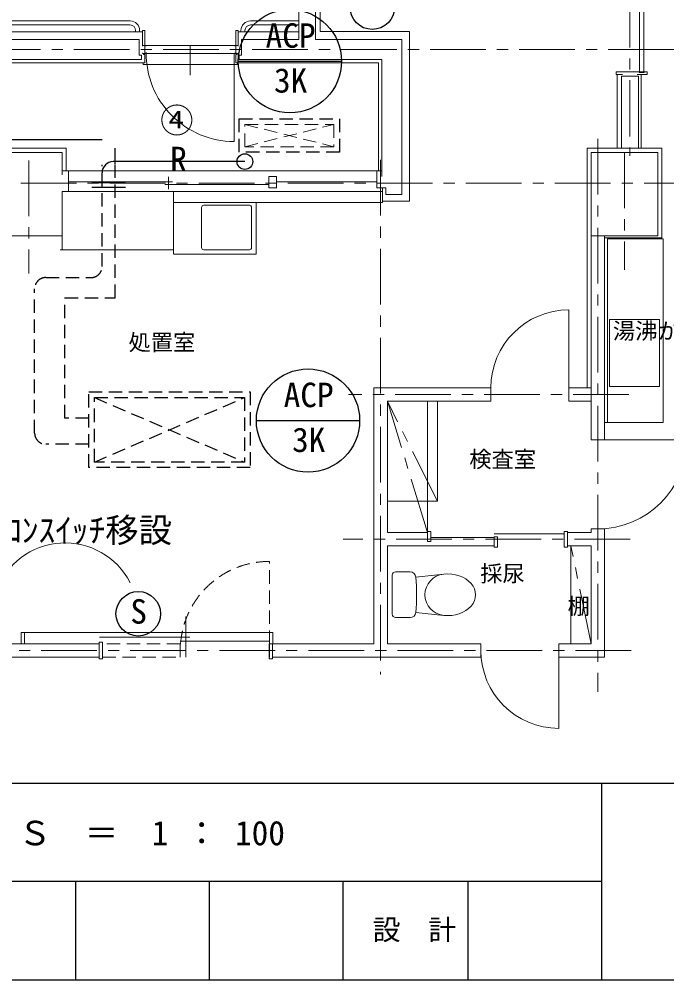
# Model space of a CAD drawing. Units: millimetres, scale not verified. Extents: x -19928 to 19928, y -13899 to 13899.
# Drawn here: x 319 to 6136, y -13899 to -5267 of the extents above; entities that cross this region are included whole.
import ezdxf
from ezdxf.enums import TextEntityAlignment as Align

# ---------------------------------------------------------------- set-up
doc = ezdxf.new("R2010")
doc.units = ezdxf.units.MM
doc.header["$LTSCALE"] = 100
doc.linetypes.add('CHAIN1', pattern=[8, 5, -1, 1, -1])
doc.linetypes.add('DASHED1', pattern=[1.8, 1.2, -0.6])
for name, color, linetype, lineweight in [('0-0_躯体', 4, 'Continuous', 9), ('0-5_冷媒', 2, 'Continuous', 25), ('0-6_ﾄﾞﾚﾝ', 2, 'Continuous', 25), ('0-9_引出線', 3, 'Continuous', 9), ('0-A_図面枠', 3, 'Continuous', 25), ('0-C_部品', 3, 'Continuous', 25)]:
    doc.layers.add(name, color=color, linetype=linetype, lineweight=lineweight)
doc.styles.add('ＭＳ ゴシック', font='')
doc.styles.get('ＭＳ ゴシック').set_extended_font_data('MS Gothic')

msp = doc.modelspace()

# ---------------------------------------------------------------- linework, layer by layer
at = {"layer": '0-0_躯体', "linetype": 'CHAIN1'}
for p, q in [((5805.8, -220.2), (5805.8, -6495.1)), ((-3989.3, -5539.7), (9031.1, -5539.7)), ((5515.8, -6341), (5515.8, -11311.8)), ((5755.8, -6464.7), (5755.8, -7520.1)), ((405.8, -6536.5), (405.8, -7552.3)), ((3565.8, -6530.9), (3565.8, -11156.9)), ((12031.7, -6739.7), (-6896.2, -6739.7)), ((5796.1, -8639.7), (3276.4, -8639.7)), ((4075.8, -9599.7), (3625.8, -8699.7)), ((3985.8, -9879.7), (3625.8, -8699.7)), ((5806.5, -9939.7), (3228.5, -9939.7)), ((5455.8, -10879.7), (5275.8, -9999.7)), ((5816.8, -10939.7), (-4131.1, -10939.7))]:
    msp.add_line(p, q, dxfattribs=at)
at = {"layer": '0-0_躯体'}
for p, q in [((5890.8, -5739.7), (5890.8, -4839.7)), ((5930.8, -5739.7), (5930.8, -4839.7)), ((2830.8, -5449.7), (2830.8, -5004.7)), ((2980.8, -5449.7), (2980.8, -5004.7)), ((3021.3, -5379.2), (3021.3, -4989.7)), ((-3914.7, -5283.2), (1314.5, -5283.2)), ((-3914.7, -5319.2), (1314.5, -5319.2)), ((2397, -5283.2), (2830.8, -5283.2)), ((2397, -5319.2), (2830.8, -5319.2)), ((175.8, -5382.2), (1425.8, -5382.2)), ((1364.5, -5369.2), (1364.5, -5384.5)), ((1400.5, -5369.2), (1400.5, -5384.5)), ((1425.8, -5370.2), (1425.8, -5502.8)), ((1425.8, -5370.2), (1445.8, -5370.2)), ((1445.8, -5370.2), (1445.8, -5502.8)), ((2265.8, -5370.2), (2265.8, -5502.8)), ((2285.8, -5370.2), (2265.8, -5370.2)), ((2285.8, -5370.2), (2285.8, -5502.8)), ((2285.8, -5382.2), (2830.8, -5382.2)), ((2311, -5369.2), (2311, -5384.5)), ((2347, -5369.2), (2347, -5384.5)), ((3021.3, -5379.2), (3826.3, -5379.2)), ((3826.3, -6902.5), (3826.3, -5379.2)), ((205.8, -5449.7), (1395.8, -5449.7)), ((1395.8, -5449.7), (1395.8, -5590.7)), ((1425.8, -5504.7), (1455.8, -5504.7)), ((1425.8, -5504.7), (1425.8, -5510.8)), ((1445.8, -5504.7), (1445.8, -5574.7)), ((1455.8, -5504.7), (2255.8, -5504.7)), ((1455.8, -5504.7), (1455.8, -5510.8)), ((1855.8, -5504.7), (1855.8, -5769)), ((2285.8, -5504.7), (2255.8, -5504.7)), ((2255.8, -5504.7), (2255.8, -5510.8)), ((2265.8, -5504.7), (2265.8, -5574.7)), ((2285.8, -5504.7), (2285.8, -5510.8)), ((2315.8, -5449.7), (2830.8, -5449.7)), ((2315.8, -5449.7), (2315.8, -5590.7)), ((2980.8, -5449.7), (3755.8, -5449.7)), ((3755.8, -6841.3), (3755.8, -5449.7)), ((1415.8, -5590.7), (1395.8, -5590.7)), ((1415.8, -5590.7), (1415.8, -5629.7)), ((1425.8, -5574.7), (1425.8, -5568.6)), ((1425.8, -5574.7), (1455.8, -5574.7)), ((1445.8, -5584.7), (1445.8, -5659.7)), ((1455.8, -5569.2), (1455.8, -5574.7)), ((1455.8, -5574.7), (2255.8, -5574.7)), ((2248.9, -5576.6), (2248.9, -6365.9)), ((2255.8, -5569.2), (2255.8, -5574.7)), ((2265.8, -5584.7), (2265.8, -5659.7)), ((2285.8, -5574.7), (2285.8, -5568.6)), ((2295.8, -5590.7), (2315.8, -5590.7)), ((2295.8, -5590.7), (2295.8, -5629.7)), ((6257.3, -5539.7), (5979.8, -5539.7)), ((155.8, -5659.7), (1445.8, -5659.7)), ((185.8, -5629.7), (1415.8, -5629.7)), ((1430.8, -5659.7), (1430.8, -5674.7)), ((1430.8, -5674.7), (2280.8, -5674.7)), ((2265.8, -5659.7), (3545.8, -5659.7)), ((2280.8, -5659.7), (2280.8, -5674.7)), ((2295.8, -5629.7), (3575.8, -5629.7)), ((3545.8, -6629.7), (3545.8, -5659.7)), ((3575.8, -6679.7), (3575.8, -5629.7)), ((5887.8, -5739.7), (5681.3, -5739.7)), ((5681.3, -5764.7), (5681.3, -5739.7)), ((5737.6, -5764.7), (5681.3, -5764.7)), ((5690.3, -6424.7), (5690.3, -5764.7)), ((5730.8, -6424.7), (5730.8, -5779.7)), ((5730.8, -5779.7), (5880.8, -5779.7)), ((5730.8, -5779.7), (5880.8, -5779.7)), ((5960.8, -5764.7), (5869.2, -5764.7)), ((5880.8, -6424.7), (5880.8, -5779.7)), ((5887.8, -5744.7), (5887.8, -5739.7)), ((5933.8, -5744.7), (5887.8, -5744.7)), ((5890.8, -5739.7), (5930.6, -5739.7)), ((5905.8, -6424.7), (5905.8, -5764.7)), ((5960.8, -5739.7), (5933.8, -5739.7)), ((5933.8, -5744.7), (5933.8, -5739.7)), ((5960.8, -5764.7), (5960.8, -5739.7)), ((5805.8, -5828.5), (5805.8, -5816)), ((740.8, -6424.7), (70.8, -6424.7)), ((705.8, -6464.7), (105.8, -6464.7)), ((705.8, -6664.7), (705.8, -6464.7)), ((740.8, -6424.7), (740.8, -6627)), ((5420.8, -6424.7), (5420.8, -8579)), ((6090.8, -6424.7), (5420.8, -6424.7)), ((5455.8, -6464.7), (5455.8, -7214.7)), ((6055.8, -6464.7), (5455.8, -6464.7)), ((6055.8, -7214.7), (6055.8, -6464.7)), ((6090.8, -6424.7), (6090.8, -7231.7)), ((760.8, -6629.7), (705.8, -6629.7)), ((3530.8, -6629.7), (760.2, -6629.7)), ((760.8, -6814.7), (760.8, -6629.7)), ((3530.8, -6781.4), (3530.8, -6629.7)), ((3575.8, -6629.7), (3531.7, -6629.7)), ((760.8, -6727.7), (1695.8, -6727.7)), ((1660.8, -6794.7), (1660.8, -6684.7)), ((2560.8, -6781.4), (2560.8, -6679.4)), ((2631.4, -6679.4), (2562.5, -6679.4)), ((2630.8, -6781.4), (2630.8, -6679.4)), ((2630.8, -6727.7), (3530.8, -6727.7)), ((760.8, -6814.7), (705.8, -6814.7)), ((705.8, -7214.7), (705.8, -6814.7)), ((760.8, -6814.7), (3582.7, -6814.7)), ((1625.8, -6751.7), (2560.8, -6751.7)), ((1705.8, -6816.1), (1705.8, -7379.6)), ((2632.4, -6781.4), (2561.5, -6781.4)), ((3612.4, -6781.4), (3530.8, -6781.4)), ((3582.4, -6914.7), (3582.4, -6781.4)), ((3612.4, -6841.3), (3612.4, -6781.4)), ((3826.3, -6902.5), (3582.4, -6902.5)), ((3755.8, -6841.3), (3612.4, -6841.3)), ((1705.8, -6914.7), (3582.7, -6914.7)), ((1956.4, -6959.6), (1956.4, -7319.6)), ((1976.4, -6939.6), (2386.4, -6939.6)), ((2406.4, -6959.6), (2406.4, -7319.6)), ((2446.4, -7379.6), (2446.4, -6914.7)), ((105.8, -7214.7), (705.8, -7214.7)), ((705.8, -7214.7), (705.8, -7338.6)), ((5455.8, -7214.7), (5455.8, -9048.2)), ((5455.8, -7214.7), (6055.8, -7214.7)), ((5575.8, -7214.7), (5575.8, -9048.2)), ((6090.8, -7231.7), (5576.9, -7231.7)), ((6104.4, -7241.1), (5604.4, -7241.1)), ((5604.4, -7241.1), (5604.4, -8891.1)), ((6104.4, -8891.1), (6104.4, -7241.1)), ((1705.8, -7339.7), (685.5, -7339.7)), ((1707.2, -7379.6), (2446.4, -7379.6)), ((1976.4, -7339.6), (2386.4, -7339.6)), ((5255.8, -7879.7), (5255.8, -8699.7)), ((6072.2, -7966.5), (5622.3, -7966.5)), ((5622.3, -7966.5), (5622.3, -8566.5)), ((6072.2, -8566.5), (6072.2, -7966.5)), ((3505.8, -8579.7), (3505.8, -10879.7)), ((4555.8, -8579.7), (3505.8, -8579.7)), ((4555.8, -8579.7), (4555.8, -8699.7)), ((5455.8, -8579.7), (5255.8, -8579.7)), ((5622.3, -8566.5), (6072.2, -8566.5)), ((3625.8, -8699.7), (3625.8, -9879.7)), ((4555.8, -8699.7), (3625.8, -8699.7)), ((3985.8, -8699.7), (3985.8, -9879.7)), ((4075.8, -8699.7), (4075.8, -9599.7)), ((5455.8, -8699.7), (5255.8, -8699.7)), ((5575.8, -8891.1), (6104.4, -8891.1)), ((6315.8, -9048.2), (5455.8, -9048.2)), ((4075.8, -9599.7), (3625.8, -9599.7)), ((3625.8, -9879.7), (3985.8, -9879.7)), ((4015.8, -9871.6), (3985.8, -9871.6)), ((3985.8, -9871.6), (3985.8, -9961.6)), ((4015.8, -9961.6), (4015.8, -9871.6)), ((4585.8, -9924), (4015.8, -9924)), ((4615.8, -9920.2), (4585.8, -9920.2)), ((4585.8, -9920.2), (4585.8, -10010.2)), ((5209.8, -9892.2), (4586.2, -9892.2)), ((4615.8, -10010.2), (4615.8, -9920.2)), ((5245.7, -9871.6), (5215.7, -9871.6)), ((5215.7, -9871.6), (5215.7, -10011.6)), ((5245.7, -10011.6), (5245.7, -9871.6)), ((5245.7, -9879.7), (5455.8, -9879.7)), ((5575.8, -9848.2), (5575.8, -10999.7)), ((3625.8, -9999.7), (4585.8, -9999.7)), ((3625.8, -9999.7), (3625.8, -10879.7)), ((3985.8, -9961.6), (4015.8, -9961.6)), ((4585.8, -10010.2), (4615.8, -10010.2)), ((5215.7, -10011.6), (5245.7, -10011.6)), ((5245.7, -9999.7), (5455.8, -9999.7)), ((5275.8, -9999.7), (5275.8, -10879.7)), ((5455.8, -9999.7), (5455.8, -10879.7)), ((3670.5, -10264.1), (3670.5, -10614.1)), ((3700.5, -10234.1), (3831.7, -10234.1)), ((3881.6, -10280.1), (4132.6, -10253.5)), ((3881.6, -10598.1), (4132.6, -10624.8)), ((1815.4, -10635.5), (1815.4, -10999.7)), ((3700.5, -10644.1), (3831.7, -10644.1)), ((365.9, -10779.7), (365.9, -10879.7)), ((2597.2, -10779.7), (2567.2, -10779.7)), ((2567.2, -10779.7), (2567.2, -10879.7)), ((2597.2, -10879.7), (2597.2, -10779.7)), ((1065.9, -10865.1), (1035.9, -10865.1)), ((1035.9, -10865.1), (1035.9, -11015.1)), ((1852.3, -10819.5), (1039.5, -10819.5)), ((1065.9, -11015.1), (1065.9, -10865.1)), ((2564.2, -10855.9), (1764.8, -10855.9)), ((1035.9, -10879.7), (-1644.2, -10879.7)), ((2565.4, -10879.7), (2565.4, -11015.9)), ((2567.2, -10879.7), (2597.2, -10879.7)), ((3505.8, -10879.7), (2595.4, -10879.7)), ((2595.4, -11015.9), (2595.4, -10879.7)), ((3625.8, -10879.7), (4465.8, -10879.7)), ((4465.8, -10879.7), (4465.8, -10999.7)), ((5165.8, -10879.7), (5455.8, -10879.7)), ((5165.8, -10879.7), (5165.8, -11639.7)), ((-1644.2, -10999.7), (1035.9, -10999.7)), ((1035.9, -11015.1), (1065.9, -11015.1)), ((2565.4, -11015.9), (2595.4, -11015.9)), ((2595.4, -10999.7), (4468.3, -10999.7)), ((5165.8, -10999.7), (5575.8, -10999.7))]:
    msp.add_line(p, q, dxfattribs=at)
at = {"layer": '0-0_躯体', "linetype": 'DASHED1'}
for p, q in [((2565.8, -10879.7), (2565.8, -10139.7)), ((1765.8, -10879.7), (1065.8, -10879.7)), ((1065.8, -10879.7), (1065.8, -10999.7)), ((1765.8, -10879.7), (1765.8, -10999.7)), ((2565.8, -10879.7), (2565.8, -10999.7)), ((1065.8, -10999.7), (1765.8, -10999.7))]:
    msp.add_line(p, q, dxfattribs=at)
at = {"layer": '0-0_躯体'}
for points in [[(1435.8, -5574.7), (1435.8, -5584.7), (1445.8, -5584.7)], [(2255.8, -5574.7), (2285.8, -5574.7), (2255.8, -5574.7)], [(2275.8, -5574.7), (2275.8, -5584.7), (2265.8, -5584.7)], [(5575.8, -9848.2), (5455.8, -9848.2), (5455.8, -9879.7)], [(2567.2, -10779.7), (365.9, -10779.7), (335.9, -10779.7), (335.9, -10879.7)]]:
    msp.add_lwpolyline(points, dxfattribs=at)
for centre, radius, start, end in [((1314.5, -5369.2), 86, 0, 90), ((1314.5, -5369.2), 50, 0, 90), ((2397, -5369.2), 86, 90, 180), ((2397, -5369.2), 50, 90, 180), ((2248.9, -5576.6), 789.3, 179.23793, 269.99998), ((1976.4, -6959.6), 20, 90, 180), ((2386.4, -6959.6), 20, 0, 90), ((1976.4, -7319.6), 20, 180, 270), ((2386.4, -7319.6), 20, 270, 0), ((5255.8, -8579.7), 700, 90, 180), ((5515.8, -9048.2), 800, 270, 0), ((3700.5, -10264.1), 30, 90, 180), ((3831.7, -10284.1), 50, 4.58408, 89.99998), ((4149.8, -10439.1), 186.4, 95.26898, 264.73097), ((1898.5, -10439.1), 1989.4, 355.41591, 4.58406), ((3700.5, -10614.1), 30, 180, 270), ((3831.7, -10594.1), 50, 270, 355.41591), ((5165.8, -10939.7), 700, 180, 270)]:
    msp.add_arc(centre, radius, start, end, dxfattribs=at)
at = {"layer": '0-0_躯体', "linetype": 'DASHED1'}
msp.add_arc((2565.8, -10939.7), 800, 90, 180, dxfattribs=at)
at = {"layer": '0-0_躯体'}
msp.add_ellipse((4167.7, -10439.1), major_axis=(250, 0), ratio=0.75, start_param=4.571776, end_param=7.994594, dxfattribs=at)
at = {"layer": '0-5_冷媒'}
for p, q in [((2345.8, -6546.8), (1163, -6546.8)), ((1063.2, -6735.8), (1063.2, -6646.8)), ((971.4, -6735.8), (1272.3, -6735.8)), ((971.4, -6777.3), (1272.3, -6777.3))]:
    msp.add_line(p, q, dxfattribs=at)
msp.add_circle((2345.8, -6546.8), 70.3, dxfattribs=at)
msp.add_arc((1163.2, -6646.8), 100, 90, 180, dxfattribs=at)
at = {"layer": '0-6_ﾄﾞﾚﾝ'}
for p, q in [((205.3, -6348.4), (1064.9, -6348.4)), ((1180.1, -6569.2), (1180.1, -6427.1))]:
    msp.add_line(p, q, dxfattribs=at)
at = {"layer": '0-9_引出線', "color": 7, "lineweight": 18}
msp.add_arc((731, -10627.2), 654.2, 26.89091, 160.52954, dxfattribs=at)
at = {"layer": '0-A_図面枠'}
for p, q in [((19928.3, -12134.9), (-19928.3, -12134.9)), ((5549.8, -12134.9), (5549.8, -13899.2)), ((-9125.2, -13012.4), (5549.8, -13012.4)), ((824.8, -13012.4), (824.8, -13899.2)), ((2024.8, -13012.4), (2024.8, -13899.2)), ((3224.8, -13012.4), (3224.8, -13899.2)), ((4349.8, -13012.4), (4349.8, -13899.2))]:
    msp.add_line(p, q, dxfattribs=at)
at = {"layer": '0-A_図面枠', "color": 5}
msp.add_line((-19928.3, -13899.2), (19928.3, -13899.2), dxfattribs=at)
at = {"layer": '0-C_部品'}
for p, q in [((2286.9, -5644.9), (3214.6, -5644.9)), ((2449.4, -8874.3), (3377.1, -8874.3))]:
    msp.add_line(p, q, dxfattribs=at)
at = {"layer": '0-C_部品', "color": 4, "linetype": 'DASHED1', "lineweight": 9}
for p, q in [((2345.8, -6212.9), (3145.8, -6412.9)), ((2345.8, -6412.9), (3145.8, -6212.9))]:
    msp.add_line(p, q, dxfattribs=at)
at = {"layer": '0-C_部品', "linetype": 'DASHED1'}
for p, q in [((1063.2, -7489.1), (1063.2, -6574.4)), ((1180.1, -7771.7), (1180.1, -6574.4)), ((557, -7589.1), (963.2, -7589.1)), ((457, -8986.4), (457, -7689.1)), ((727.2, -7771.7), (1180.1, -7771.7)), ((727.2, -8852.7), (727.2, -7771.7)), ((943.9, -9297), (943.9, -8617)), ((943.9, -8617), (2393.9, -8617)), ((2393.9, -8617), (2393.9, -9297)), ((993.9, -9247), (993.9, -8667)), ((993.9, -8667), (2343.9, -9247)), ((993.9, -8667), (2343.9, -8667)), ((943.9, -8852.7), (727.2, -8852.7)), ((943.9, -9086.4), (557, -9086.4)), ((2393.9, -9297), (943.9, -9297)), ((2343.9, -9247), (993.9, -9247))]:
    msp.add_line(p, q, dxfattribs=at)
at = {"layer": '0-C_部品', "color": 2, "linetype": 'DASHED1'}
msp.add_lwpolyline([(2295.8, -6462.9), (2295.8, -6162.9), (3195.8, -6162.9), (3195.8, -6462.9)], close=True, dxfattribs=at)
at = {"layer": '0-C_部品', "color": 4, "linetype": 'DASHED1', "lineweight": 9}
msp.add_lwpolyline([(2345.8, -6412.9), (2345.8, -6212.9), (3145.8, -6212.9), (3145.8, -6412.9)], close=True, dxfattribs=at)
at = {"layer": '0-C_部品', "linetype": 'DASHED1'}
msp.add_lwpolyline([(993.9, -9247), (2343.9, -8667), (2343.9, -9247)], dxfattribs=at)
at = {"layer": '0-C_部品'}
for centre in [(3490.4, -5159.2), (1388, -10610.3)]:
    msp.add_circle(centre, 200, dxfattribs=at)
at = {"layer": '0-C_部品', "color": 2}
for centre in [(2750.7, -5644.9), (2913.2, -8874.3)]:
    msp.add_circle(centre, 463.9, dxfattribs=at)
at = {"layer": '0-C_部品', "linetype": 'DASHED1'}
for centre, start, end in [((963.2, -7489.1), 270, 0), ((557, -7689.1), 90, 180), ((557, -8986.4), 180.00052, 269.99997)]:
    msp.add_arc(centre, 100, start, end, dxfattribs=at)

# ---------------------------------------------------------------- texts
at = {"layer": '0-0_躯体', "style": 'ＭＳ ゴシック'}
for s, p in [('湯沸かし', (5652, -8185.7)), ('処置室', (1300.7, -8288)), ('検査室', (4362.3, -9338.5)), ('採尿', (4460.6, -10365.7)), ('棚', (5245.6, -10659.3))]:
    msp.add_text(s, height=146.6, dxfattribs=at).set_placement(p, align=Align.BOTTOM_LEFT)
at = {"layer": '0-A_図面枠', "style": 'ＭＳ ゴシック'}
msp.add_text('Ｓ\u3000＝\u30001 ： 100', height=219.9, dxfattribs=at).set_placement((308.8, -12756.4), align=Align.BOTTOM_LEFT)
at = {"layer": '0-A_図面枠', "color": 7, "style": 'ＭＳ ゴシック'}
msp.add_text('設\u3000計', height=183.3, dxfattribs=at).set_placement((3494.4, -13596), align=Align.BOTTOM_LEFT)
at = {"layer": '0-C_部品', "style": 'ＭＳ ゴシック'}
for s, p in [('ACP', (2531.9, -5590)), ('3K', (2607.5, -5993.1)), ('④', (1584.7, -6352.7)), ('R', (1674.7, -6699.1)), ('ACP', (2694.4, -8819.4)), ('3K', (2770, -9222.5)), ('ﾘﾓｺﾝｽｲｯﾁ移設', (-108.4, -10035.2)), ('S', (1316.8, -10764.9))]:
    msp.add_text(s, height=219.9, dxfattribs=at).set_placement(p, align=Align.BOTTOM_LEFT)

doc.saveas('drawing.dxf')
